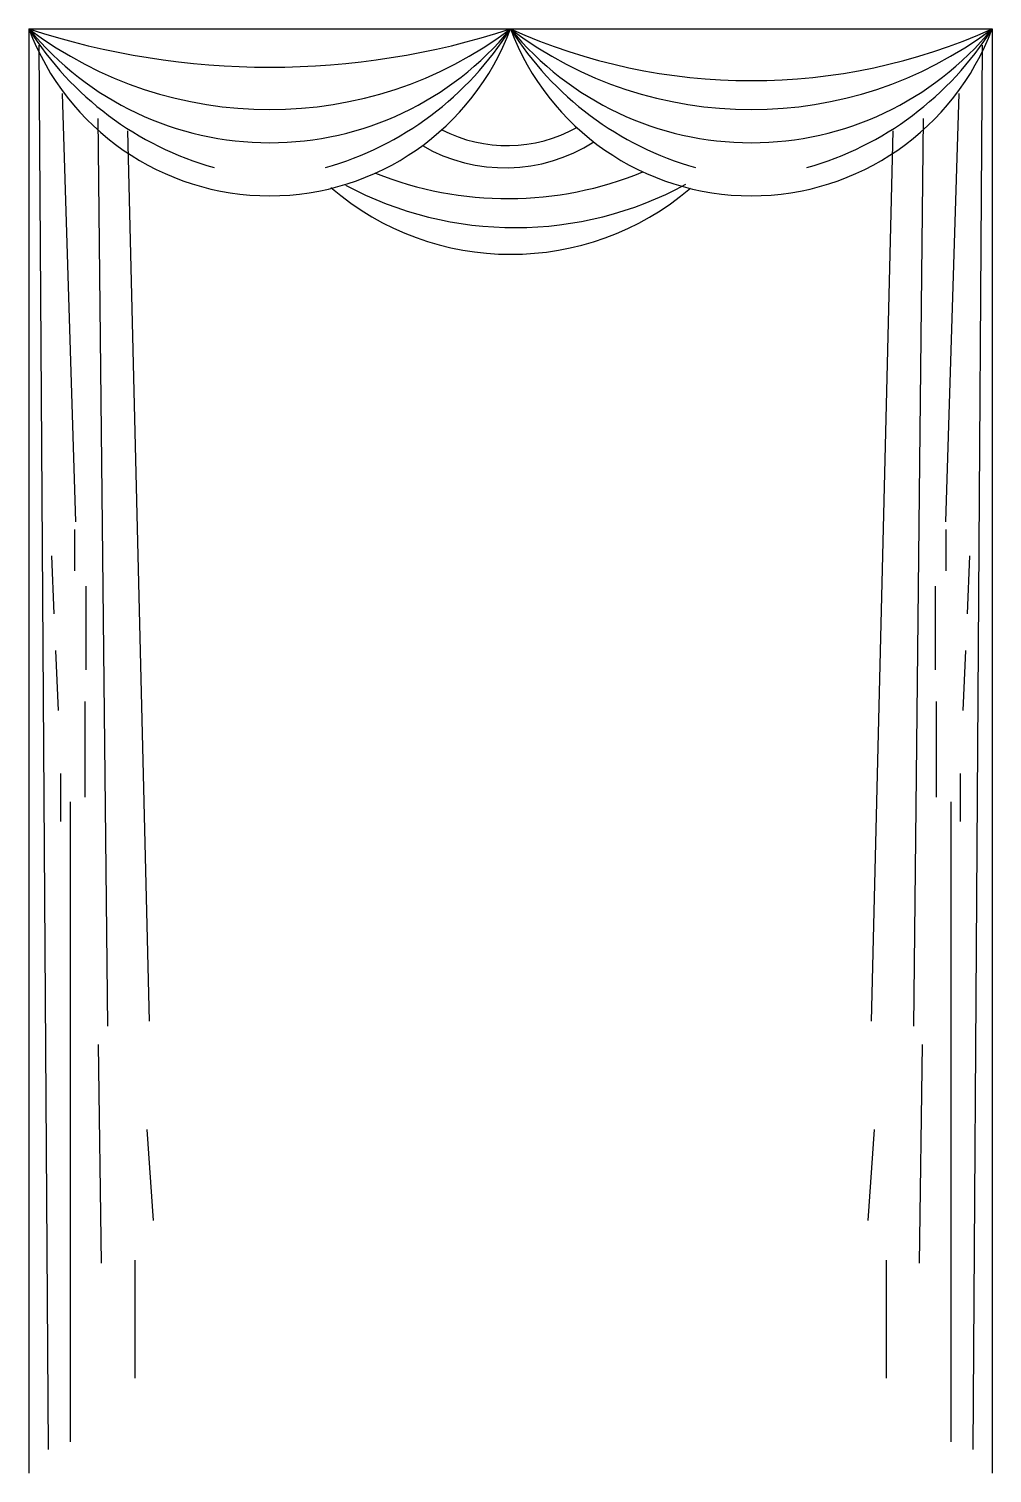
# Model space of a CAD drawing. Header units: metres. Extents: x 1967 to 2543, y 405 to 1269.
import ezdxf

# ---------------------------------------------------------------- set-up
doc = ezdxf.new("R2010")
doc.units = ezdxf.units.M
for name, color, linetype in [('3', 3, 'Continuous'), ('4', 4, 'Continuous'), ('7', 7, 'Continuous')]:
    doc.layers.add(name, color=color, linetype=linetype)

msp = doc.modelspace()

# ---------------------------------------------------------------- linework, layer by layer
at = {"layer": '3'}
for p, q in [((1972.68, 1259.56), (1978.29, 419.39)), ((2536.76, 1259.56), (2531.14, 419.39)), ((1986.6, 1230.6), (1994.47, 974.34)), ((2522.84, 1230.6), (2514.96, 974.34)), ((2007.88, 1215.56), (2013.8, 672.52)), ((2501.56, 1215.56), (2495.64, 672.52)), ((1994.12, 945), (1994.12, 969.8)), ((2515.32, 945), (2515.32, 969.8)), ((1980.13, 953.92), (1981.69, 919.24)), ((2529.31, 953.92), (2527.74, 919.24)), ((2000.65, 935.85), (2000.65, 885.8)), ((2508.79, 935.85), (2508.79, 885.8)), ((1982.68, 897.31), (1984.3, 861.49)), ((2526.75, 897.31), (2525.14, 861.49)), ((2000.2, 866.76), (2000.2, 809.64)), ((2509.24, 866.76), (2509.24, 809.64)), ((1985.69, 823.85), (1985.69, 795.09)), ((2523.74, 823.85), (2523.74, 795.09)), ((1991.36, 806.77), (1991.36, 423.94)), ((2518.08, 806.77), (2518.08, 423.94)), ((2010.12, 530.92), (2008.36, 661.64)), ((2499.32, 530.92), (2501.08, 661.64)), ((2037.32, 610.76), (2041, 556.36)), ((2472.12, 610.76), (2468.44, 556.36)), ((2030.12, 532.68), (2030.12, 461.96)), ((2479.32, 532.68), (2479.32, 461.96))]:
    msp.add_line(p, q, dxfattribs=at)
for centre, radius, start, end in [((2110.72, 1710.14), 463.83, 251.91, 288.09), ((2129.62, 1371.28), 192.23, 212.06, 254.24), ((2110.72, 1460.12), 239.11, 232.97, 307.03), ((2110.72, 1387.46), 186.32, 219.39, 320.61), ((2091.81, 1371.28), 192.23, 285.76, 327.94), ((2398.72, 1588.67), 350.39, 245.73, 294.27), ((2417.62, 1371.28), 192.23, 212.06, 254.24), ((2398.72, 1460.12), 239.11, 232.97, 307.03), ((2398.72, 1387.46), 186.32, 219.39, 320.61), ((2379.81, 1371.28), 192.23, 285.76, 327.94), ((2252.67, 1285.4), 85.95, 242.95, 299.01), ((2251.46, 1284.68), 98.56, 239.89, 302.57), ((2252.99, 1379.28), 211.59, 248.07, 292.46), ((2257.42, 1364.94), 214.58, 241.8, 298.46)]:
    msp.add_arc(centre, radius, start, end, dxfattribs=at)
at = {"layer": '4'}
for p, q in [((1966.72, 1269.23), (1966.72, 405.23)), ((2542.72, 1269.23), (2542.72, 405.23)), ((2038.84, 675.57), (2025.96, 1208.2)), ((2470.59, 675.57), (2483.48, 1208.2))]:
    msp.add_line(p, q, dxfattribs=at)
at = {"layer": '7'}
msp.add_line((1966.72, 1269.23), (2542.72, 1269.23), dxfattribs=at)
for centre, radius, start, end in [((2110.72, 1323.14), 153.76, 200.52, 339.48), ((2398.72, 1323.14), 153.76, 200.52, 339.48), ((2255.05, 1299.79), 165.39, 229.35, 310.46)]:
    msp.add_arc(centre, radius, start, end, dxfattribs=at)

doc.saveas('drawing.dxf')
